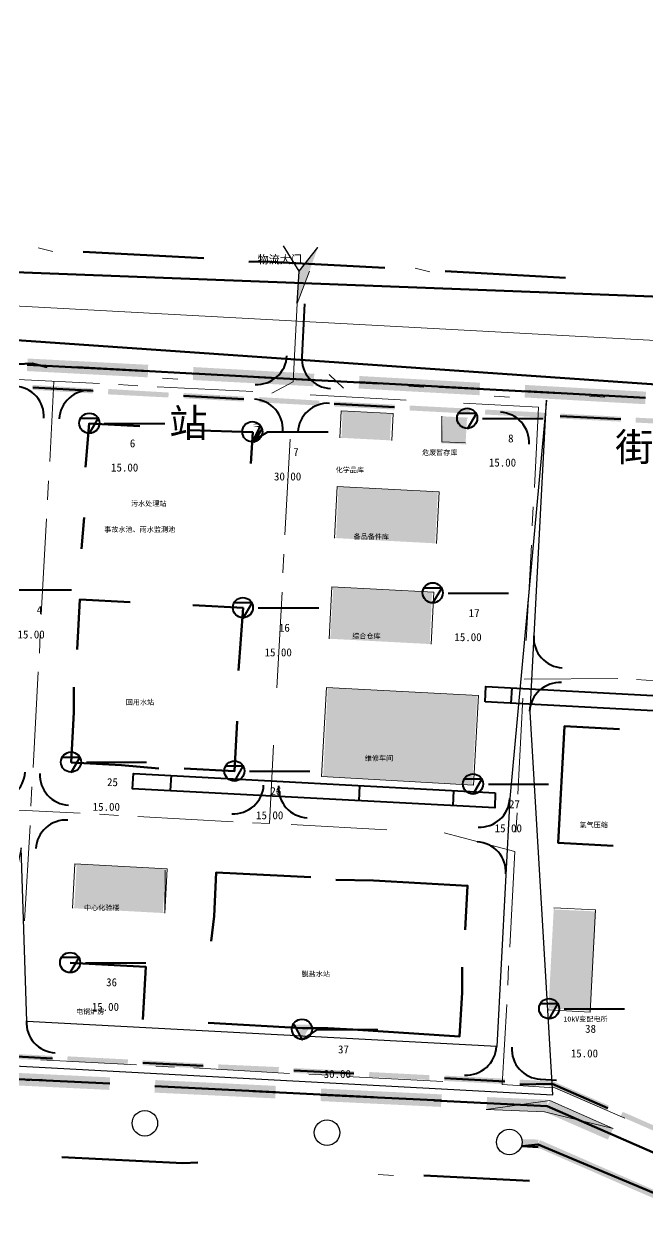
# Model space of a CAD drawing. Header units: metres. Extents: x 110 to 500, y 133 to 419.
# Drawn here: x 204.9 to 288.5, y 257.1 to 419.3 of the extents above; entities that cross this region are included whole.
import ezdxf

# ---------------------------------------------------------------- set-up
doc = ezdxf.new("R2010")
doc.units = ezdxf.units.M
for name, color, linetype in [('PDF_0', 7, 'Continuous'), ('PDF_0-道路边线', 7, 'Continuous'), ('PDF_0高压线', 7, 'Continuous'), ('PDF_c- 现状道路', 7, 'Continuous'), ('PDF_d-道路中心线', 7, 'Continuous'), ('PDF_HY_BZ_CC', 7, 'Continuous'), ('PDF_PP-COM', 7, 'Continuous'), ('PDF_ROAD-CENT', 7, 'Continuous'), ('PDF_勘探点', 7, 'Continuous'), ('PDF_绿线', 7, 'Continuous')]:
    doc.layers.add(name, color=color, linetype=linetype)
doc.styles.add('CHINESE', font='宋体')

msp = doc.modelspace()

# ---------------------------------------------------------------- hatches: boundary and pattern name
at = {"layer": 'PDF_0'}
for points in [[(205.28, 372.8), (221.48, 371.96), (221.54, 373.64), (205.4, 374.48)], [(227.54, 371.6), (243.68, 370.76), (243.8, 372.44), (227.6, 373.34)], [(249.74, 370.46), (265.94, 369.56), (266, 371.24), (249.86, 372.14)], [(206.06, 370.28), (214.16, 369.8), (214.16, 370.46), (206.06, 370.94)], [(216.14, 369.68), (224.24, 369.26), (224.3, 369.92), (216.2, 370.4)], [(226.28, 369.14), (234.32, 368.72), (234.38, 369.38), (226.28, 369.86)], [(272, 369.26), (288.14, 368.36), (288.26, 370.04), (272.06, 370.94)], [(236.36, 368.6), (244.46, 368.18), (244.46, 368.84), (236.42, 369.32)], [(246.44, 368.06), (254.54, 367.64), (254.6, 368.3), (246.5, 368.72)], [(256.58, 367.52), (264.62, 367.1), (264.68, 367.76), (256.58, 368.18)], [(247.46, 364.1), (247.22, 363.86), (254.18, 363.5), (253.94, 363.74), (254.12, 366.86), (254.36, 367.1), (247.4, 367.46), (247.58, 367.22)], [(260.9, 363.32), (260.72, 363.14), (264.26, 362.96), (264.08, 363.2), (264.26, 366.32), (264.44, 366.56), (260.9, 366.74), (261.08, 366.5)], [(266.66, 366.98), (274.76, 366.56), (274.76, 367.22), (266.72, 367.64)], [(276.74, 366.44), (284.84, 366.02), (284.9, 366.68), (276.8, 367.1)], [(286.88, 365.9), (294.98, 365.48), (294.98, 366.14), (286.88, 366.56)], [(246.74, 350.6), (246.5, 350.42), (260.18, 349.7), (260, 349.88), (260.36, 356.42), (260.54, 356.6), (246.86, 357.32), (247.04, 357.14)], [(245.96, 337.16), (245.78, 336.92), (259.46, 336.2), (259.28, 336.44), (259.58, 342.98), (259.82, 343.16), (246.14, 343.88), (246.32, 343.64)], [(245, 318.62), (244.76, 318.44), (265.16, 317.3), (264.98, 317.54), (265.64, 329.12), (265.82, 329.3), (245.42, 330.38), (245.6, 330.2)], [(211.64, 300.98), (211.4, 300.8), (223.76, 300.14), (223.52, 300.38), (223.82, 305.9), (224.06, 306.08), (211.7, 306.74), (211.94, 306.5)], [(275.18, 287.18), (275.42, 287.36), (280.58, 287.06), (280.76, 286.88), (281.48, 300.56), (281.3, 300.38), (276.08, 300.62), (275.9, 300.86)], [(200.6, 280.76), (208.7, 280.34), (208.7, 281), (200.66, 281.42)], [(210.68, 280.22), (218.78, 279.86), (218.84, 280.52), (210.74, 280.94)], [(200.18, 277.22), (216.32, 276.44), (216.44, 278.12), (200.24, 278.9)], [(220.82, 279.74), (228.92, 279.32), (228.92, 279.98), (220.82, 280.4)], [(230.9, 279.2), (239, 278.78), (239.06, 279.5), (230.96, 279.86)], [(241.04, 278.72), (249.08, 278.3), (249.14, 278.96), (241.04, 279.38)], [(222.38, 276.08), (238.58, 275.3), (238.64, 276.98), (222.5, 277.76)], [(251.12, 278.18), (259.22, 277.76), (259.22, 278.42), (251.18, 278.84)], [(261.2, 277.64), (269.3, 277.22), (269.36, 277.94), (261.26, 278.36)], [(271.34, 277.16), (275.66, 276.92), (275.72, 277.58), (271.34, 277.82)], [(282.98, 273.68), (283.28, 274.34), (275.84, 277.58), (275.54, 276.92)], [(244.64, 274.94), (260.78, 274.16), (260.9, 275.84), (244.7, 276.62)], [(266.84, 273.8), (274.94, 273.44), (275.06, 275.12), (266.96, 275.48)], [(283.16, 269.78), (283.88, 271.28), (275.36, 275), (274.64, 273.5)], [(292.28, 269.66), (292.52, 270.26), (285.14, 273.5), (284.84, 272.9)]]:
    msp.add_hatch(color=7, dxfattribs=at).paths.add_polyline_path(points)
at = {"layer": 'PDF_0高压线'}
for points in [[(271.64, 268.88), (273.8, 268.76), (273.86, 269.78), (271.7, 269.84)], [(287.06, 262.88), (290.96, 261.2), (291.32, 262.16), (287.48, 263.84), (274.04, 269.72), (273.62, 268.76)]]:
    msp.add_hatch(color=7, dxfattribs=at).paths.add_polyline_path(points)
at = {"layer": 'PDF_HY_BZ_CC'}
for points in [[(213.8, 365.78), (213.62, 361.58), (213.8, 365.78), (213.62, 361.58)], [(220.4, 365.24), (213.62, 365.6), (220.4, 365.24), (213.62, 365.6)], [(223.76, 365.06), (222.08, 365.18), (223.76, 365.06), (222.08, 365.18)], [(227.12, 364.88), (225.44, 365), (227.12, 364.88), (225.44, 365)], [(235.52, 364.46), (228.8, 364.82), (235.52, 364.46), (228.8, 364.82)], [(235.16, 360.44), (235.4, 364.64), (235.16, 360.44), (235.4, 364.64)], [(213.5, 359.9), (213.44, 358.22), (213.5, 359.9), (213.44, 358.22)], [(234.98, 357.02), (235.04, 358.7), (234.98, 357.02), (235.04, 358.7)], [(213.32, 356.54), (213.26, 354.86), (213.32, 356.54), (213.26, 354.86)], [(234.8, 353.66), (234.86, 355.34), (234.8, 353.66), (234.86, 355.34)], [(213.14, 353.18), (212.9, 348.92), (213.14, 353.18), (212.9, 348.92)], [(234.44, 347.78), (234.68, 351.98), (234.44, 347.78), (234.68, 351.98)], [(212.78, 349.1), (219.5, 348.74), (212.78, 349.1), (219.5, 348.74)], [(221.18, 348.68), (222.86, 348.56), (221.18, 348.68), (222.86, 348.56)], [(224.54, 348.5), (226.22, 348.38), (224.54, 348.5), (226.22, 348.38)], [(227.9, 348.32), (234.62, 347.96), (227.9, 348.32), (234.62, 347.96)], [(211.88, 335.48), (212.24, 342.2), (211.88, 335.48), (212.24, 342.2)], [(212.42, 342.38), (219.14, 342.02), (212.42, 342.38), (219.14, 342.02)], [(220.82, 341.96), (222.5, 341.84), (220.82, 341.96), (222.5, 341.84)], [(224.18, 341.78), (225.86, 341.66), (224.18, 341.78), (225.86, 341.66)], [(227.54, 341.6), (234.26, 341.18), (227.54, 341.6), (234.26, 341.18)], [(234.44, 341.06), (234.08, 334.28), (234.44, 341.06), (234.08, 334.28)], [(211.7, 332.12), (211.76, 333.8), (211.7, 332.12), (211.76, 333.8)], [(233.96, 332.6), (233.9, 330.92), (233.96, 332.6), (233.9, 330.92)], [(211.52, 328.76), (211.58, 330.44), (211.52, 328.76), (211.58, 330.44)], [(233.78, 329.24), (233.72, 327.56), (233.78, 329.24), (233.72, 327.56)], [(211.04, 320.36), (211.4, 327.08), (211.04, 320.36), (211.4, 327.08)], [(233.6, 325.88), (233.24, 319.16), (233.6, 325.88), (233.24, 319.16)], [(277.52, 325.22), (276.68, 309.56), (277.52, 325.22), (276.68, 309.56)], [(284.72, 324.62), (277.34, 325.04), (284.72, 324.62), (277.34, 325.04)], [(283.7, 309.14), (284.54, 324.8), (283.7, 309.14), (284.54, 324.8)], [(217.94, 319.82), (211.22, 320.18), (217.94, 319.82), (211.22, 320.18)], [(221.3, 319.64), (219.62, 319.7), (221.3, 319.64), (219.62, 319.7)], [(224.66, 319.46), (222.98, 319.52), (224.66, 319.46), (222.98, 319.52)], [(233.06, 318.98), (226.34, 319.34), (233.06, 318.98), (226.34, 319.34)], [(276.5, 309.74), (283.88, 309.32), (276.5, 309.74), (283.88, 309.32)], [(230.84, 305.6), (230.54, 299.72), (230.84, 305.6), (230.54, 299.72)], [(243.32, 304.76), (230.66, 305.42), (243.32, 304.76), (230.66, 305.42)], [(246.68, 304.58), (245, 304.7), (246.68, 304.58), (245, 304.7)], [(250.04, 304.4), (248.36, 304.52), (250.04, 304.4), (248.36, 304.52)], [(264.32, 303.62), (251.72, 304.34), (264.32, 303.62), (251.72, 304.34)], [(263.84, 297.92), (264.2, 303.8), (263.84, 297.92), (264.2, 303.8)], [(230.42, 298.04), (230.36, 296.36), (230.42, 298.04), (230.36, 296.36)], [(263.66, 294.56), (263.78, 296.24), (263.66, 294.56), (263.78, 296.24)], [(230.24, 294.68), (230.18, 293), (230.24, 294.68), (230.18, 293)], [(211.28, 293.48), (210.92, 286.4), (211.28, 293.48), (210.92, 286.4)], [(221.18, 292.76), (211.1, 293.3), (221.18, 292.76), (211.1, 293.3)], [(220.64, 285.92), (221.06, 292.94), (220.64, 285.92), (221.06, 292.94)], [(263.48, 291.2), (263.6, 292.88), (263.48, 291.2), (263.6, 292.88)], [(230.06, 291.32), (229.76, 285.38), (230.06, 291.32), (229.76, 285.38)], [(263.12, 283.58), (263.42, 289.52), (263.12, 283.58), (263.42, 289.52)], [(210.74, 286.58), (220.82, 286.04), (210.74, 286.58), (220.82, 286.04)], [(229.58, 285.56), (242.24, 284.9), (229.58, 285.56), (242.24, 284.9)], [(243.92, 284.84), (245.6, 284.72), (243.92, 284.84), (245.6, 284.72)], [(247.28, 284.6), (248.96, 284.54), (247.28, 284.6), (248.96, 284.54)], [(250.64, 284.42), (263.3, 283.76), (250.64, 284.42), (263.3, 283.76)]]:
    msp.add_hatch(color=7, dxfattribs=at).paths.add_polyline_path(points)
at = {"layer": 'PDF_PP-COM'}
for points in [[(244.28, 389.36), (243.14, 386.18), (241.76, 386.18)], [(241.52, 381.86), (241.76, 386.18), (241.52, 381.86), (241.76, 386.18), (243.14, 386.18)]]:
    msp.add_hatch(color=7, dxfattribs=at).paths.add_polyline_path(points)
at = {"layer": 'PDF_勘探点'}
for points in [[(235.52, 365.66), (236.42, 365.66), (236.18, 365.78)], [(235.52, 365.3), (236.72, 365.3), (236.54, 365.48)], [(235.52, 363.92), (236.72, 363.92), (236.84, 364.16)], [(235.58, 363.56), (236.42, 363.56), (236.6, 363.74)], [(235.58, 363.32), (236, 363.32), (236.24, 363.44)], [(241.04, 285.2), (243.38, 285.2), (242.18, 283.16)]]:
    msp.add_hatch(color=7, dxfattribs=at).paths.add_polyline_path(points)
at = {"layer": 'PDF_绿线'}
for points in [[(212.84, 388.94), (228.98, 388.1), (212.84, 388.94), (228.98, 388.1)], [(237.08, 387.68), (253.28, 386.78), (237.08, 387.68), (253.28, 386.78)], [(261.32, 386.36), (277.52, 385.46), (261.32, 386.36), (277.52, 385.46)], [(212.06, 373.46), (228.2, 372.62), (212.06, 373.46), (228.2, 372.62)], [(236.3, 372.14), (252.44, 371.3), (236.3, 372.14), (252.44, 371.3)], [(260.54, 370.88), (276.68, 369.98), (260.54, 370.88), (276.68, 369.98)], [(211.34, 277.7), (227.48, 276.86), (211.34, 277.7), (227.48, 276.86)], [(235.58, 276.44), (251.78, 275.6), (235.58, 276.44), (251.78, 275.6)], [(259.82, 275.18), (275, 274.4), (259.82, 275.18), (275, 274.4)], [(275.06, 274.4), (292.34, 266.84), (275.06, 274.4), (292.34, 266.84)], [(209.96, 267.62), (226.16, 266.78), (209.96, 267.62), (226.16, 266.78)], [(234.26, 266.36), (250.4, 265.58), (234.26, 266.36), (250.4, 265.58)], [(258.5, 265.16), (272.66, 264.44), (258.5, 265.16), (272.66, 264.44)], [(272.72, 264.38), (284.72, 259.16), (272.72, 264.38), (284.72, 259.16)]]:
    msp.add_hatch(color=7, dxfattribs=at).paths.add_polyline_path(points)

# ---------------------------------------------------------------- linework, layer by layer
at = {"layer": 'PDF_0', "color": 1, "lineweight": 211}
for points in [[(205.34, 373.64), (221.51, 372.8)], [(227.57, 372.47), (243.74, 371.6)], [(249.8, 371.3), (265.97, 370.4)], [(272.03, 370.1), (288.2, 369.2)], [(200.21, 278.06), (216.38, 277.28)], [(222.44, 276.92), (238.61, 276.14)], [(244.67, 275.78), (260.84, 275)]]:
    msp.add_lwpolyline(points, dxfattribs=at)
at = {"layer": 'PDF_0', "color": 1, "lineweight": 0}
for points in [[(223.46, 371.84), (225.5, 371.72)], [(245.78, 372.32), (247.7, 370.52)], [(267.92, 369.44), (269.96, 369.32)]]:
    msp.add_lwpolyline(points, dxfattribs=at)
at = {"layer": 'PDF_0', "color": 2, "lineweight": 120}
for points in [[(206.06, 370.61), (214.16, 370.13)], [(226.28, 369.5), (234.35, 369.05)], [(246.47, 368.39), (254.57, 367.97)], [(276.77, 366.77), (284.87, 366.35)], [(200.63, 281.09), (208.7, 280.67)], [(220.82, 280.07), (228.92, 279.65)], [(241.04, 279.05), (249.11, 278.63)], [(261.23, 278), (269.33, 277.58)], [(271.34, 277.16), (275.69, 277.25), (283.13, 274.01)]]:
    msp.add_lwpolyline(points, dxfattribs=at)
at = {"layer": 'PDF_0', "color": 4, "lineweight": 0}
for points in [[(247.22, 363.86), (247.4, 367.46), (254.36, 367.1), (254.18, 363.5)], [(264.08, 363.2), (260.9, 363.32), (260.9, 366.74)], [(246.86, 357.32), (246.5, 350.42), (246.86, 357.32), (260.54, 356.6), (260.18, 349.7)], [(245.78, 336.92), (246.14, 343.88), (259.82, 343.16), (259.46, 336.2)], [(211.7, 306.74), (211.4, 300.8), (211.7, 306.74), (224.06, 306.08), (223.76, 300.14), (223.82, 305.9)], [(275.18, 287.18), (280.76, 286.88), (281.48, 300.56), (275.9, 300.86), (281.48, 300.56)]]:
    msp.add_lwpolyline(points, dxfattribs=at)
msp.add_lwpolyline([(244.76, 318.44), (265.16, 317.3), (265.82, 329.3), (245.42, 330.38)], close=True, dxfattribs=at)
at = {"layer": 'PDF_0', "color": 2, "lineweight": 40}
for points in [[(266.72, 328.46), (266.78, 330.5), (392.06, 323.78), (391.94, 321.74)], [(268.04, 316.28), (267.98, 314.24), (219.44, 316.82), (219.56, 318.86)]]:
    msp.add_lwpolyline(points, close=True, dxfattribs=at)
for points in [[(270.2, 328.28), (270.32, 330.32)], [(224.54, 316.58), (224.66, 318.62)], [(249.8, 315.2), (249.92, 317.24)], [(262.4, 314.54), (262.52, 316.58)]]:
    msp.add_lwpolyline(points, dxfattribs=at)
at = {"layer": 'PDF_0', "color": 1, "lineweight": 0}
msp.add_lwpolyline([(274.64, 273.5), (283.88, 271.28), (275.36, 275), (266.84, 273.8)], close=True, dxfattribs=at)
at = {"layer": 'PDF_0-道路边线', "color": 3, "lineweight": 40}
for points in [[(242.18, 374.72), (242.54, 381.8)], [(274.1, 277.88), (276.26, 277.76)]]:
    msp.add_lwpolyline(points, dxfattribs=at)
at = {"layer": 'PDF_0-道路边线', "color": 3, "lineweight": 25}
msp.add_lwpolyline([(205.28, 285.62), (204.5, 308.9), (198.98, 281.9), (140.72, 289.1), (142.52, 322.34), (143.42, 375.98), (130.52, 283.58), (275.78, 275.78), (272.72, 327.14), (274.94, 368.9), (270.02, 315.5), (268.28, 282.26)], close=True, dxfattribs=at)
at = {"layer": 'PDF_0-道路边线', "color": 3, "lineweight": 40}
for centre, start, end in [((236.09, 375.05), -93.0819, -3.0815), ((246.17, 374.51), 176.9183, -93.0813), ((203.51, 366.71), -3.0817, 86.9187), ((213.65, 366.17), 86.9181, 176.9185), ((235.55, 364.97), -3.0817, 86.9187), ((245.63, 364.43), 86.9181, 176.9185), ((268.55, 363.23), -3.082, 86.919), ((277.25, 337.07), 176.918, -93.081), ((276.71, 326.99), 86.918, 176.919), ((200.99, 319.25), -93.0819, -3.0815), ((211.07, 318.65), 176.9183, -93.0813), ((232.97, 317.51), -93.0819, -3.0815), ((243.05, 316.97), 176.9183, -93.0813), ((265.97, 315.71), -93.082, -3.081), ((210.53, 308.57), 86.9181, 176.9185), ((265.43, 305.63), -3.082, 86.919), ((209.27, 285.47), 176.9183, -93.0813), ((264.17, 282.47), -93.082, -3.081), ((274.31, 281.93), 176.918, -93.081)]:
    msp.add_arc(centre, 4.05, start, end, dxfattribs=at)
at = {"layer": 'PDF_0高压线', "color": 1, "lineweight": 211}
msp.add_lwpolyline([(273.8, 268.76), (271.64, 268.88), (273.79, 269.14), (291.2, 261.84)], dxfattribs=at)
at = {"layer": 'PDF_0高压线', "color": 1}
for centre in [(221.09, 271.97), (245.51, 270.71), (269.93, 269.45)]:
    msp.add_circle(centre, 1.71, dxfattribs=at)
at = {"layer": 'PDF_c- 现状道路', "color": 4, "lineweight": 50}
msp.add_lwpolyline([(140.06, 381.38), (464.96, 358.85), (460.52, 144.95), (475.28, 419.3), (465.86, 376.04), (140.45, 388.46), (137, 419.3), (120.62, 142.46)], close=True, dxfattribs=at)
at = {"layer": 'PDF_d-道路中心线', "color": 1, "lineweight": 0}
msp.add_lwpolyline([(134, 385.28), (468.98, 367.22)], dxfattribs=at)
at = {"layer": 'PDF_HY_BZ_CC', "color": 5, "lineweight": 60}
for points in [[(213.14, 359.9), (213.65, 365.78), (220.4, 365.42)], [(212.6, 348.98), (212.96, 353.18)], [(212.03, 335.48), (212.39, 342.2), (219.14, 341.84)], [(233.66, 332.66), (234.26, 341.06), (227.54, 341.42)], [(222.98, 319.52), (217.94, 319.97), (211.22, 320.33), (211.58, 327.08), (211.58, 330.44)], [(226.37, 319.52), (233.09, 319.16), (233.45, 325.88)]]:
    msp.add_lwpolyline(points, dxfattribs=at)
at = {"layer": 'PDF_HY_BZ_CC', "color": 5, "lineweight": 53}
msp.add_lwpolyline([(227.12, 364.88), (235.55, 364.61), (235.31, 360.41)], dxfattribs=at)
at = {"layer": 'PDF_HY_BZ_CC', "color": 2, "lineweight": 60}
msp.add_lwpolyline([(283.88, 309.14), (276.5, 309.56), (277.34, 325.22), (284.72, 324.8)], dxfattribs=at)
at = {"layer": 'PDF_HY_BZ_CC', "color": 1, "lineweight": 60}
for points in [[(230, 296.36), (230.36, 299.72), (230.66, 305.6), (243.32, 304.94)], [(246.68, 304.58), (251.72, 304.49), (264.35, 303.8), (264.02, 297.92)], [(211.1, 293.48), (221.21, 292.94), (220.82, 285.89)], [(229.58, 285.41), (242.24, 284.72), (245.6, 284.72), (248.96, 284.54), (263.27, 283.61), (263.6, 289.49), (263.6, 292.88)]]:
    msp.add_lwpolyline(points, dxfattribs=at)
at = {"layer": 'PDF_PP-COM', "color": 6}
for points in [[(241.52, 381.86), (241.76, 386.18), (239.66, 389.6)], [(241.52, 381.86), (241.76, 386.18), (244.28, 389.36)]]:
    msp.add_lwpolyline(points, dxfattribs=at)
at = {"layer": 'PDF_PP-COM', "color": 6, "lineweight": 0}
msp.add_lwpolyline([(241.76, 386.18), (244.28, 389.36)], dxfattribs=at)
msp.add_lwpolyline([(241.52, 381.86), (243.14, 386.18)], close=True, dxfattribs=at)
at = {"layer": 'PDF_ROAD-CENT', "color": 6, "lineweight": 0}
for points in [[(238.1, 369.86), (240.98, 371.36), (241.52, 381.86)], [(202.22, 371.78), (215, 371.12)], [(208.34, 360.68), (208.88, 371.42)], [(217.58, 371), (220.16, 370.82)], [(222.74, 370.7), (235.58, 370.04)], [(243.26, 369.62), (256.1, 368.9)], [(273.32, 357.2), (273.86, 367.94), (263.78, 368.48)], [(239.84, 350.84), (240.56, 363.68)], [(208.04, 355.52), (208.16, 358.1)], [(273.02, 352.04), (273.14, 354.62)], [(207.2, 340.16), (207.92, 353)], [(272.18, 336.68), (272.9, 349.46)], [(239.6, 345.74), (239.72, 348.26)], [(238.76, 330.32), (239.48, 343.16)], [(206.96, 335), (207.08, 337.58)], [(206.12, 319.64), (206.78, 332.48)], [(271.94, 331.52), (284.48, 331.58)], [(287, 331.46), (289.58, 331.28)], [(271.1, 316.1), (271.76, 328.94)], [(235.52, 312.26), (237.8, 312.14), (238.34, 322.64)], [(205.82, 314.48), (205.94, 317.06)], [(199.58, 314.18), (212.42, 313.52)], [(215, 313.4), (217.58, 313.22)], [(220.16, 313.1), (232.94, 312.38)], [(270.8, 311), (270.98, 313.58)], [(204.98, 299.12), (205.7, 311.9)], [(240.68, 312.02), (253.52, 311.3)], [(270.02, 295.58), (270.68, 308.42), (261.2, 310.88)], [(269.72, 290.48), (269.84, 293.06)], [(285.44, 272.66), (276.02, 276.74), (269, 277.16), (269.6, 287.9)], [(207.14, 280.46), (219.98, 279.8)], [(222.56, 279.62), (225.08, 279.5)], [(227.66, 279.38), (240.5, 278.66)], [(243.08, 278.54), (245.66, 278.42)], [(248.18, 278.24), (261.02, 277.58)]]:
    msp.add_lwpolyline(points, dxfattribs=at)
at = {"layer": 'PDF_勘探点', "color": 5, "lineweight": 40}
for points in [[(264.32, 365.06), (265.52, 367.1), (263.18, 367.1)], [(213.68, 364.46), (214.82, 366.44), (212.48, 366.44)], [(215.66, 365.78), (223.76, 365.78)], [(235.58, 363.32), (236.78, 365.06), (235.76, 363.26), (236.54, 365.48), (235.58, 363.44), (237.56, 364.64), (245.66, 364.64)], [(266.36, 366.44), (274.46, 366.44)], [(203.18, 343.46), (211.28, 343.46)], [(259.7, 341.72), (260.9, 343.7), (258.56, 343.7)], [(261.74, 343.04), (269.84, 343.04)], [(234.26, 339.68), (235.46, 341.72), (233.12, 341.72)], [(236.3, 341.06), (244.4, 341.06)], [(211.22, 318.98), (212.36, 321.02), (210.02, 321.02)], [(213.26, 320.36), (221.3, 320.36)], [(233.12, 317.78), (234.26, 319.82), (231.92, 319.82)], [(235.1, 319.16), (243.2, 319.16)], [(265.1, 316.1), (266.24, 318.08), (263.9, 318.08)], [(267.14, 317.42), (275.18, 317.42)], [(211.1, 292.16), (212.3, 294.2), (209.96, 294.2)], [(213.14, 293.48), (221.24, 293.48)], [(275.3, 285.92), (276.44, 287.96), (274.1, 287.96)], [(277.28, 287.3), (285.38, 287.3)], [(241.04, 285.2), (242.18, 283.16), (244.22, 284.54), (252.32, 284.54)]]:
    msp.add_lwpolyline(points, dxfattribs=at)
for centre in [(213.65, 365.81), (264.29, 366.47), (235.49, 364.67), (259.67, 343.07), (234.23, 341.09), (211.19, 320.39), (233.09, 319.19), (265.07, 317.45), (211.07, 293.51), (275.27, 287.33), (242.15, 284.57)]:
    msp.add_circle(centre, 1.35, dxfattribs=at)
at = {"layer": 'PDF_绿线', "color": 3, "lineweight": 0}
for points in [[(206.78, 389.3), (208.76, 388.82)], [(257.3, 386.6), (259.28, 386.12)], [(258.5, 370.64), (256.46, 370.76)], [(280.7, 369.44), (282.74, 369.32)], [(207.32, 277.88), (205.28, 277.64)], [(252.38, 265.1), (254.42, 264.98)]]:
    msp.add_lwpolyline(points, dxfattribs=at)
at = {"layer": 'PDF_绿线', "color": 3, "lineweight": 60}
for points in [[(212.84, 388.79), (228.98, 387.92)], [(235.04, 387.44), (237.08, 387.5), (253.25, 386.63)], [(261.32, 386.18), (277.49, 385.31)], [(187.79, 374.6), (203.96, 373.73), (206, 373.82), (207.98, 373.34)], [(212.03, 373.31), (228.2, 372.44)], [(236.3, 371.99), (252.44, 371.12)], [(260.54, 370.7), (276.68, 369.83)], [(235.58, 276.26), (251.75, 275.45)], [(259.82, 275.03), (275, 274.25), (292.28, 266.69)], [(209.96, 267.44), (226.16, 266.63), (228.2, 266.72)], [(258.47, 264.98), (272.63, 264.26)]]:
    msp.add_lwpolyline(points, dxfattribs=at)

# ---------------------------------------------------------------- texts
at = {"attachment_point": 7, "style": 'CHINESE'}
for s, insert, char_height in [('物流大门', (236.21, 387.09), 1.087), ('站', (224.36, 363.56), 3.77), ('街', (284.12, 360.32), 3.77), ('危废暂存库', (258.24, 361.46), 0.679), ('化学品库', (246.67, 359.13), 0.679), ('污水处理站', (219.24, 354.63), 0.679), ('事故水池、雨水监测池', (215.64, 351.15), 0.679), ('备品备件库', (249.06, 350.19), 0.679), ('综合仓库', (248.89, 336.87), 0.679), ('回用水站', (218.53, 327.99), 0.679), ('维修车间', (250.57, 320.49), 0.679), ('氢气压缩', (279.34, 311.57), 0.679), ('中心化验楼', (212.94, 300.45), 0.679), ('脱盐水站', (242.11, 291.57), 0.679), ('电锅炉房', (211.87, 286.53), 0.679), ('10kV变配电所', (277.18, 285.53), 0.679)]:
    msp.add_mtext(s, dxfattribs=dict(at, insert=insert, char_height=char_height))
at = {"color": 5, "attachment_point": 7, "style": 'CHINESE'}
for s, insert, char_height in [('6', (219.08, 362.56), 1.07), ('8', (269.78, 363.22), 1.07), ('7', (240.98, 361.42), 1.07), ('15.00', (216.56, 359.32), 1.073), ('15.00', (267.2, 359.98), 1.073), ('30.00', (238.4, 358.12), 1.073), ('4', (206.6, 340.24), 1.07), ('17', (264.5, 339.82), 1.073), ('16', (239.06, 337.84), 1.073), ('15.00', (204.02, 336.94), 1.073), ('15.00', (262.58, 336.58), 1.073), ('15.00', (237.14, 334.54), 1.073), ('25', (216.02, 317.14), 1.073), ('26', (237.92, 315.94), 1.073), ('15.00', (214.1, 313.84), 1.073), ('27', (269.9, 314.2), 1.073), ('15.00', (236, 312.7), 1.073), ('15.00', (267.98, 310.96), 1.073), ('36', (215.9, 290.32), 1.073), ('15.00', (213.98, 287.02), 1.073), ('38', (280.1, 284.08), 1.073), ('37', (246.98, 281.32), 1.073), ('15.00', (278.18, 280.78), 1.073), ('30.00', (245.06, 278.02), 1.073)]:
    msp.add_mtext(s, dxfattribs=dict(at, insert=insert, char_height=char_height))

doc.saveas('drawing.dxf')
